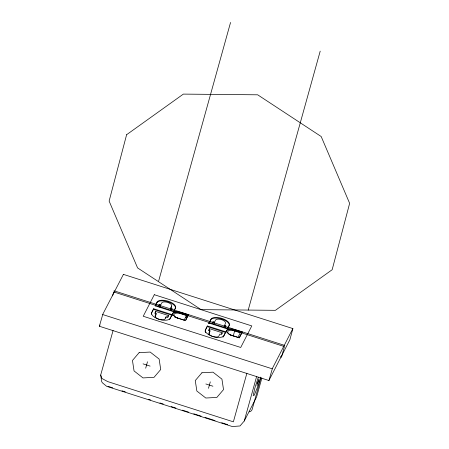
<?xml version="1.0" encoding="UTF-8"?>
<svg xmlns="http://www.w3.org/2000/svg" width="449" height="449" viewBox="0 0 449 449"><rect width="100%" height="100%" fill="white"/><g stroke="black" fill="none" stroke-linecap="round" stroke-linejoin="round"><path stroke-width="0.67" d="M123.335 274.535L102.86 314.098L99.364 326.249L268.923 380.528L289.874 339.758L292.911 328.595L123.29 274.339M112.592 295.897L113.692 291.929L284.436 346.583L281.489 357.174L280.198 356.759M261.862 378.047L256.603 396.961L244.25 420.999L240.007 425.966L232.324 426.55L106.705 386.342L102.467 382.862L101.704 381.695L100.688 375.044L113.086 330.464M158.654 281.035L230.556 22.45M151.341 314.255A9.676 4.187 15.5 0 1 151.532 313.178L153.659 308.744L172.029 314.626L171.787 315.389M155.169 313.402L155.708 311.46L168.426 315.529L167.887 317.471M155.141 317.538L156.224 313.66L154.81 313.206L155.708 311.46M158.744 306.437L159.283 304.495L160.697 304.95L161.747 302.912A5.208 2.256 15.5 0 1 167.741 302.458A5.208 2.256 15.5 0 1 171.636 306.078L170.379 310.601M159.979 307.537L160.697 304.95M145.689 368.208L147.48 361.765M165.754 318.122L166.113 316.826L167.528 317.28L168.426 315.529M171.641 309.861L172.001 308.57L170.586 308.115L171.636 306.078M185.97 317.494L186.509 315.557L180.857 313.75A5.955 2.576 15.5 0 0 174.01 314.266A5.955 2.576 15.5 0 0 178.466 318.408M185.83 320.086L188.4 314.783L181.34 312.521A7.442 3.222 15.5 0 0 172.972 314.929L175.015 316.82A7.442 3.222 15.5 0 0 178.343 318.341L185.409 320.603L188.4 314.783M205.131 331.474A9.676 4.187 15.5 0 1 205.322 330.397L207.444 325.963L225.813 331.845L223.692 336.273A9.676 4.187 15.5 0 1 222.872 337.154M208.942 323.05L227.312 328.932L229.259 325.143A9.676 4.187 15.5 0 0 222.019 318.42A9.676 4.187 15.5 0 0 210.89 319.267L208.763 323.695L210.71 319.913A9.676 4.187 15.5 0 1 221.84 319.065A9.676 4.187 15.5 0 1 229.08 325.794L227.413 329.038M208.953 330.616L209.492 328.679L222.21 332.748L221.851 334.045M208.931 334.758L210.009 330.879L208.594 330.425L209.492 328.679M212.534 323.656L213.073 321.714L214.487 322.169L215.531 320.131A5.208 2.256 15.5 0 1 221.525 319.671A5.208 2.256 15.5 0 1 225.426 323.297L223.838 327.27M213.948 324.105L214.487 322.169M225.432 327.08L225.791 325.783L224.377 325.334M208.499 388.312L210.289 381.875M226.386 331.031L226.565 330.385M233.211 336.138L234.647 330.964L240.299 332.776L237.903 337.435M234.945 330.385L235.124 329.734L242.191 331.996L242.011 332.642L234.945 330.385A7.442 3.222 15.5 0 0 226.24 331.862M248.213 310.074L320.204 51.147M246.899 373.192L233.379 421.83L107.766 381.616L101.974 378.501L100.688 375.044M244.25 420.999L256.648 376.419M256.951 385.523L258.742 379.079M260.992 377.66L252.22 409.207A4.468 4.007 27.2 0 1 249.167 411.885M268.923 380.528L272.42 368.376L292.849 328.617M258.276 377.278L254.852 388.127L253.191 395.558L254.252 395.227L257.423 387.324L260.639 377.115M99.364 326.249L99.998 325.014M153.659 308.744L151.711 312.532A9.676 4.187 15.5 0 0 158.952 319.256A9.676 4.187 15.5 0 0 170.081 318.408L172.029 314.626M155.253 305.937L156.92 302.693A9.676 4.187 15.5 0 1 167.449 301.666A9.676 4.187 15.5 0 1 175.464 308.053M158.385 306.246L159.283 304.495M156.224 313.66L155.174 315.698A5.208 2.256 15.5 0 0 159.069 319.318A5.208 2.256 15.5 0 0 165.064 318.863L166.113 316.826M171.103 310.315L172.001 308.57M173.623 311.819L175.29 308.575M184.118 320.216L186.509 315.557M207.444 325.963L205.502 329.746A9.676 4.187 15.5 0 0 212.742 336.475A9.676 4.187 15.5 0 0 223.871 335.627L225.813 331.845M212.175 323.46L213.073 321.714M210.009 330.879L208.959 332.917A5.208 2.256 15.5 0 0 212.86 336.537A5.208 2.256 15.5 0 0 218.854 336.082L219.898 334.045L221.312 334.499L222.21 332.748M224.893 327.534L225.791 325.783M242.191 331.996L239.199 337.822L232.133 335.56A7.442 3.222 15.5 0 1 228.799 334.039L226.762 332.148A7.442 3.222 15.5 0 1 235.124 329.734M239.317 337.884L241.714 333.225M257.103 383.749L258.596 380.847M114.012 290.795L284.75 345.449M188.221 315.428L181.16 313.166A7.442 3.222 15.5 0 0 172.461 314.216M153.479 309.389L171.849 315.271L169.902 319.059A9.676 4.187 15.5 0 1 169.57 319.525M207.264 326.608L225.634 332.49M174.667 317.078L183.983 320.058M229.237 334.544L237.886 337.311M102.681 314.541L272.24 368.82M143.068 363.858L150.106 366.115M205.872 383.968L212.916 386.219M108.046 386.342L112.699 387.829M122.005 390.81L125.327 391.876M148.585 399.318L150.583 399.958M159.889 402.938L163.212 403.999M171.187 406.553L175.84 408.04M182.485 410.173L188.468 412.087M193.783 413.787L201.096 416.128M205.081 417.402L215.049 420.595M221.699 422.722L227.677 424.636M232.251 335.622A5.955 2.576 15.5 0 1 227.795 331.485A5.955 2.576 15.5 0 1 234.647 330.964M205.58 332.681A9.676 4.187 15.5 0 1 205.277 332.069M172.792 315.574A7.442 3.222 15.5 0 1 172.562 315.103M126.612 134.706L109.129 201.09L137.579 267.907L201.096 309.63L275.417 310.326L332.159 269.731L349.636 203.346L321.187 136.53L257.67 94.806L183.349 94.105L126.612 134.706M154.293 294.707L143.22 316.253L240.715 347.464L251.788 325.912L154.293 294.707M157.099 302.048L155.158 305.831L173.522 311.713L175.469 307.93A9.676 4.187 15.5 0 0 168.229 301.2A9.676 4.187 15.5 0 0 157.099 302.048M139.134 352.645L132.455 360.463L134.055 370.93L142.99 377.918L154.035 377.328L160.714 369.51L159.12 359.043L150.179 352.061L139.134 352.645M201.943 372.754L195.264 380.572L196.858 391.034L205.799 398.022L216.845 397.432L223.523 389.614L221.929 379.147L212.989 372.165L201.943 372.754"/></g></svg>
